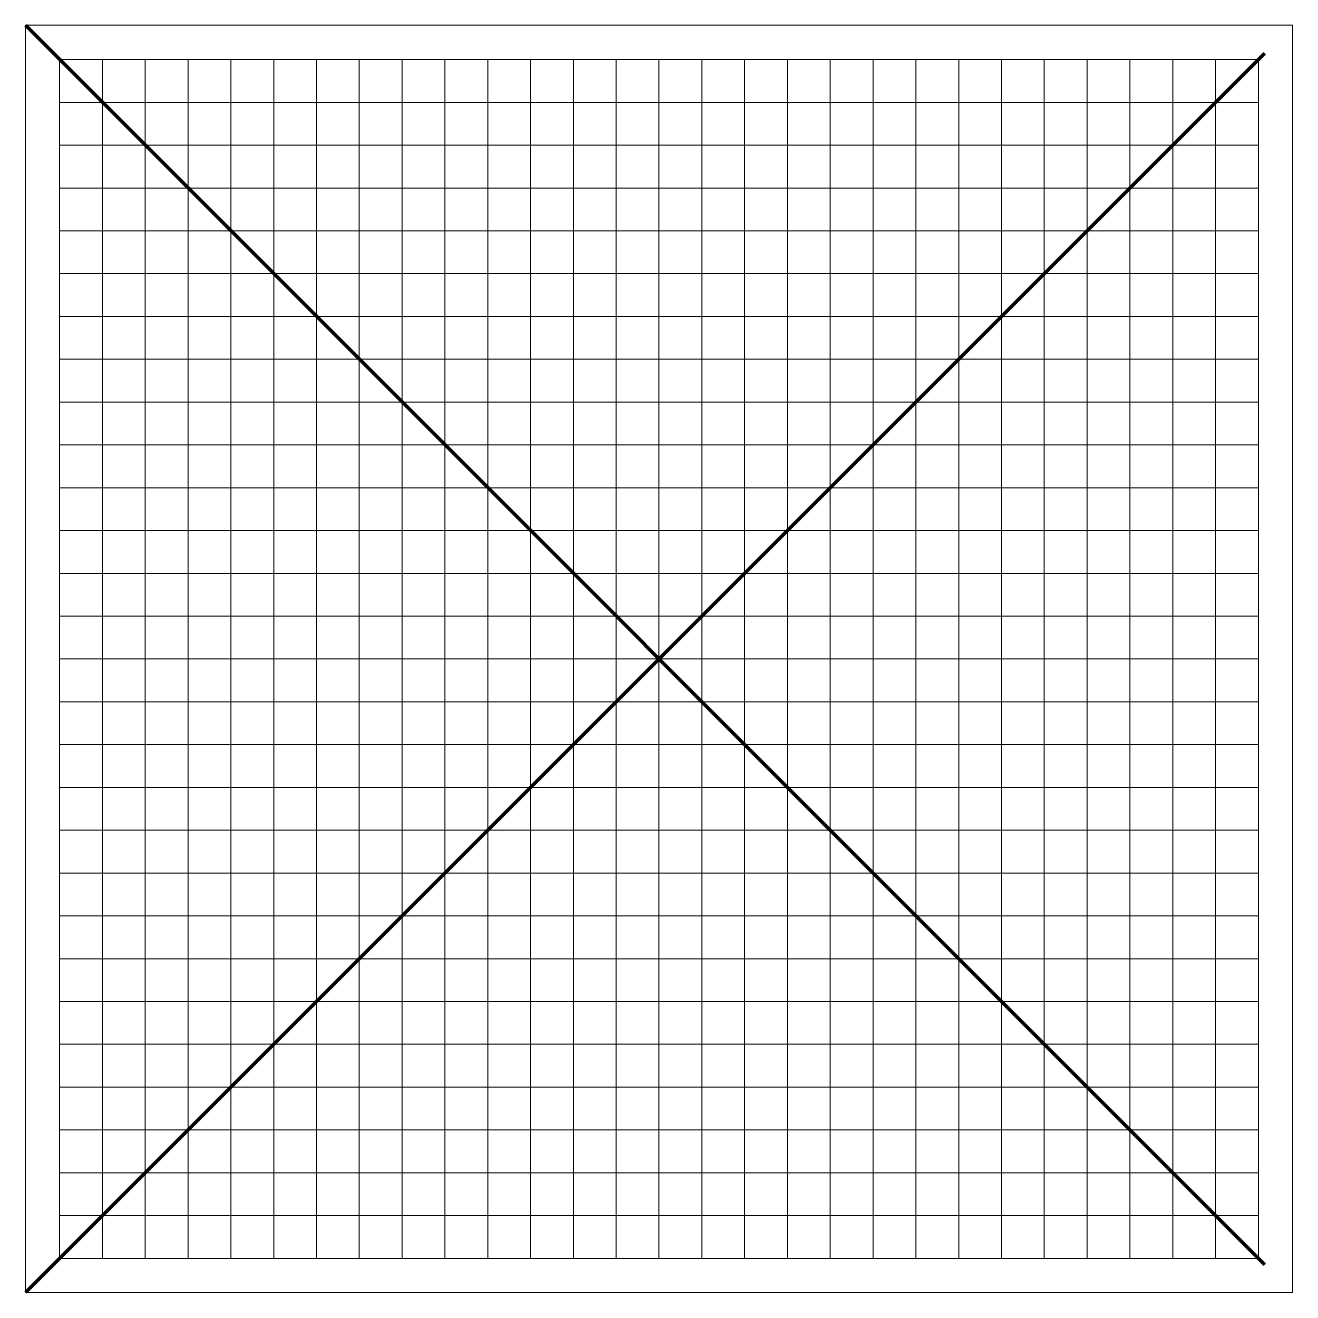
# Model space of a CAD drawing. Header units: millimetres. Extents: x 35 to 183, y 110 to 258.
import ezdxf

# ---------------------------------------------------------------- set-up
doc = ezdxf.new("R2010")
doc.units = ezdxf.units.MM
doc.layers.add('Hilfslinien', color=9, linetype='CONTINUOUS', lineweight=70)
doc.layers.add('Raster', color=9, linetype='CONTINUOUS', lineweight=13)

msp = doc.modelspace()

# ---------------------------------------------------------------- linework, layer by layer
at = {"layer": 'Hilfslinien'}
for p, q in [((35.28, 258.04), (179.99, 113.33)), ((179.99, 254.75), (35.28, 110.04))]:
    msp.add_line(p, q, dxfattribs=at)
at = {"layer": 'Raster'}
for p, q in [((35.28, 258.04), (183.28, 258.04)), ((35.28, 110.04), (35.28, 258.04)), ((183.28, 258.04), (183.28, 110.04)), ((39.28, 114.04), (39.28, 254.04)), ((39.28, 254.04), (179.28, 254.04)), ((44.28, 114.04), (44.28, 254.04)), ((49.28, 114.04), (49.28, 254.04)), ((54.28, 114.04), (54.28, 254.04)), ((59.28, 114.04), (59.28, 254.04)), ((64.28, 114.04), (64.28, 254.04)), ((69.28, 114.04), (69.28, 254.04)), ((74.28, 114.04), (74.28, 254.04)), ((79.28, 114.04), (79.28, 254.04)), ((84.28, 114.04), (84.28, 254.04)), ((89.28, 114.04), (89.28, 254.04)), ((94.28, 114.04), (94.28, 254.04)), ((99.28, 114.04), (99.28, 254.04)), ((104.28, 114.04), (104.28, 254.04)), ((109.28, 114.04), (109.28, 254.04)), ((114.28, 114.04), (114.28, 254.04)), ((119.28, 114.04), (119.28, 254.04)), ((124.28, 114.04), (124.28, 254.04)), ((129.28, 114.04), (129.28, 254.04)), ((134.28, 114.04), (134.28, 254.04)), ((139.28, 114.04), (139.28, 254.04)), ((144.28, 114.04), (144.28, 254.04)), ((149.28, 114.04), (149.28, 254.04)), ((154.28, 114.04), (154.28, 254.04)), ((159.28, 114.04), (159.28, 254.04)), ((164.28, 114.04), (164.28, 254.04)), ((169.28, 114.04), (169.28, 254.04)), ((174.28, 114.04), (174.28, 254.04)), ((179.28, 114.04), (179.28, 254.04)), ((39.28, 249.04), (179.28, 249.04)), ((39.28, 244.04), (179.28, 244.04)), ((39.28, 239.04), (179.28, 239.04)), ((39.28, 234.04), (179.28, 234.04)), ((39.28, 229.04), (179.28, 229.04)), ((39.28, 224.04), (179.28, 224.04)), ((39.28, 219.04), (179.28, 219.04)), ((39.28, 214.04), (179.28, 214.04)), ((39.28, 209.04), (179.28, 209.04)), ((39.28, 204.04), (179.28, 204.04)), ((39.28, 199.04), (179.28, 199.04)), ((39.28, 194.04), (179.28, 194.04)), ((39.28, 189.04), (179.28, 189.04)), ((39.28, 184.04), (179.28, 184.04)), ((39.28, 179.04), (179.28, 179.04)), ((39.28, 174.04), (179.28, 174.04)), ((39.28, 169.04), (179.28, 169.04)), ((39.28, 164.04), (179.28, 164.04)), ((39.28, 159.04), (179.28, 159.04)), ((39.28, 154.04), (179.28, 154.04)), ((39.28, 149.04), (179.28, 149.04)), ((39.28, 144.04), (179.28, 144.04)), ((39.28, 139.04), (179.28, 139.04)), ((39.28, 134.04), (179.28, 134.04)), ((39.28, 129.04), (179.28, 129.04)), ((39.28, 124.04), (179.28, 124.04)), ((39.28, 119.04), (179.28, 119.04)), ((39.28, 114.04), (179.28, 114.04)), ((183.28, 110.04), (35.28, 110.04))]:
    msp.add_line(p, q, dxfattribs=at)

doc.saveas('drawing.dxf')
